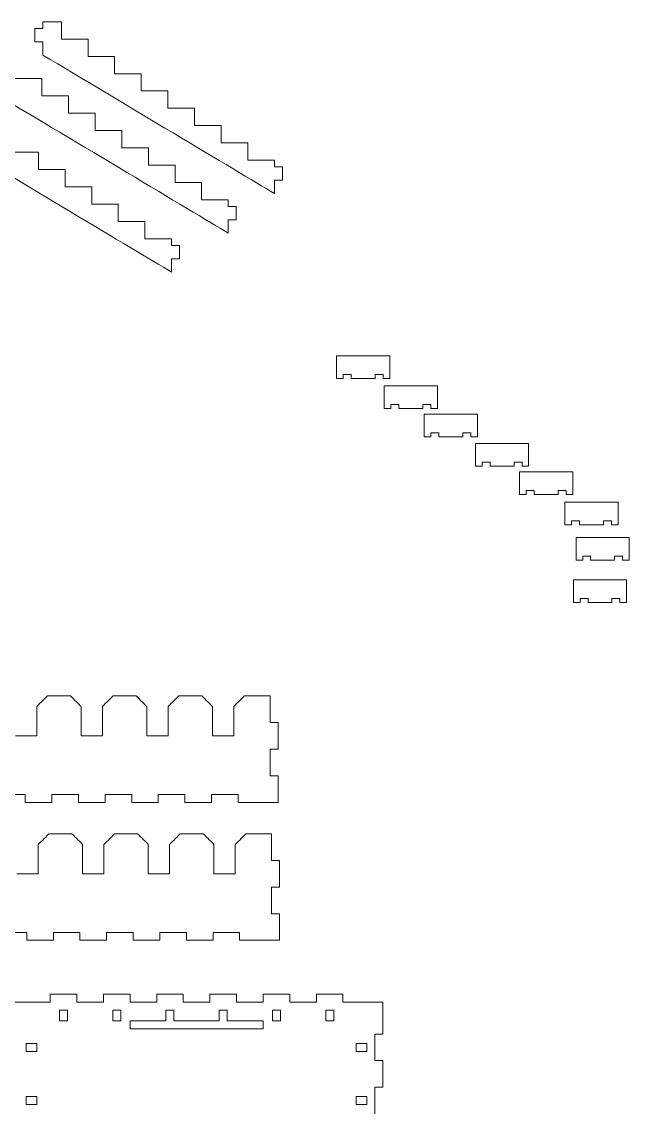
# Model space of a CAD drawing. Header units: millimetres. Extents: x -5059 to 5976, y -2595 to 3315.
# Drawn here: x -2796 to -2340, y -153 to 664 of the extents above; entities that cross this region are included whole.
import ezdxf

# ---------------------------------------------------------------- set-up
doc = ezdxf.new("R2010")
doc.units = ezdxf.units.MM
doc.header["$MEASUREMENT"] = 0
doc.layers.add('Layer 1', color=7, linetype='Continuous')

msp = doc.modelspace()

# ---------------------------------------------------------------- linework, layer by layer
at = {"layer": 'Layer 1', "color": 18, "lineweight": 9}
for points in [[(-2766.4864, 663.5242), (-2771.153, 663.5242), (-2778.153, 663.5242), (-2780.4864, 663.5242)], [(-2780.4864, 663.5242), (-2780.4864, 661.8575), (-2780.4864, 659.3575), (-2780.4864, 658.5242)], [(-2766.4864, 650.5242), (-2766.4864, 654.8575), (-2766.4864, 661.3575), (-2766.4864, 663.5242)], [(-2780.4864, 658.5242), (-2782.4864, 658.5242), (-2785.4864, 658.5242), (-2786.4864, 658.5242)], [(-2786.4864, 658.5242), (-2786.4864, 655.1908), (-2786.4864, 650.1908), (-2786.4864, 648.5242)], [(-2786.4864, 648.5242), (-2784.4864, 648.5242), (-2781.4864, 648.5242), (-2780.4864, 648.5242)], [(-2780.4864, 648.5242), (-2780.4864, 645.1908), (-2780.4864, 640.1908), (-2780.4864, 638.5242)], [(-2746.4864, 650.5242), (-2753.153, 650.5242), (-2763.153, 650.5242), (-2766.4864, 650.5242)], [(-2746.4864, 637.5242), (-2746.4864, 641.8575), (-2746.4864, 648.3575), (-2746.4864, 650.5242)], [(-2780.4864, 638.5242), (-2722.4864, 603.8575), (-2635.4864, 551.8575), (-2606.4864, 534.5242)], [(-2726.4864, 637.5242), (-2733.153, 637.5242), (-2743.153, 637.5242), (-2746.4864, 637.5242)], [(-2726.4864, 624.5242), (-2726.4864, 628.8575), (-2726.4864, 635.3575), (-2726.4864, 637.5242)], [(-2781.1291, 620.8202), (-2787.7958, 620.8202), (-2797.7958, 620.8202), (-2801.1291, 620.8202)], [(-2781.1291, 607.8202), (-2781.1291, 612.1535), (-2781.1291, 618.6535), (-2781.1291, 620.8202)], [(-2706.4864, 624.5242), (-2713.153, 624.5242), (-2723.153, 624.5242), (-2726.4864, 624.5242)], [(-2706.4864, 611.5242), (-2706.4864, 615.8575), (-2706.4864, 622.3575), (-2706.4864, 624.5242)], [(-2815.1291, 608.8202), (-2757.1291, 574.1535), (-2670.1291, 522.1535), (-2641.1291, 504.8202)], [(-2761.1291, 607.8202), (-2767.7958, 607.8202), (-2777.7958, 607.8202), (-2781.1291, 607.8202)], [(-2761.1291, 594.8202), (-2761.1291, 599.1535), (-2761.1291, 605.6535), (-2761.1291, 607.8202)], [(-2686.4864, 611.5242), (-2693.153, 611.5242), (-2703.153, 611.5242), (-2706.4864, 611.5242)], [(-2686.4864, 598.5242), (-2686.4864, 602.8575), (-2686.4864, 609.3575), (-2686.4864, 611.5242)], [(-2666.4864, 598.5242), (-2673.153, 598.5242), (-2683.153, 598.5242), (-2686.4864, 598.5242)], [(-2666.4864, 585.5242), (-2666.4864, 589.8575), (-2666.4864, 596.3575), (-2666.4864, 598.5242)], [(-2741.1291, 594.8202), (-2747.7958, 594.8202), (-2757.7958, 594.8202), (-2761.1291, 594.8202)], [(-2741.1291, 581.8202), (-2741.1291, 586.1535), (-2741.1291, 592.6535), (-2741.1291, 594.8202)], [(-2721.1291, 581.8202), (-2727.7958, 581.8202), (-2737.7958, 581.8202), (-2741.1291, 581.8202)], [(-2721.1291, 568.8202), (-2721.1291, 573.1535), (-2721.1291, 579.6535), (-2721.1291, 581.8202)], [(-2646.4864, 585.5242), (-2653.153, 585.5242), (-2663.153, 585.5242), (-2666.4864, 585.5242)], [(-2646.4864, 572.5242), (-2646.4864, 576.8575), (-2646.4864, 583.3575), (-2646.4864, 585.5242)], [(-2857.7267, 579.4511), (-2799.7267, 544.7845), (-2712.7267, 492.7845), (-2683.7267, 475.4511)], [(-2626.4864, 572.5242), (-2633.153, 572.5242), (-2643.153, 572.5242), (-2646.4864, 572.5242)], [(-2626.4864, 559.5242), (-2626.4864, 563.8575), (-2626.4864, 570.3575), (-2626.4864, 572.5242)], [(-2783.7267, 565.4511), (-2790.3933, 565.4511), (-2800.3933, 565.4511), (-2803.7267, 565.4511)], [(-2783.7267, 552.4511), (-2783.7267, 556.7845), (-2783.7267, 563.2845), (-2783.7267, 565.4511)], [(-2701.1291, 568.8202), (-2707.7958, 568.8202), (-2717.7958, 568.8202), (-2721.1291, 568.8202)], [(-2701.1291, 555.8202), (-2701.1291, 560.1535), (-2701.1291, 566.6535), (-2701.1291, 568.8202)], [(-2681.1291, 555.8202), (-2687.7958, 555.8202), (-2697.7958, 555.8202), (-2701.1291, 555.8202)], [(-2681.1291, 542.8202), (-2681.1291, 547.1535), (-2681.1291, 553.6535), (-2681.1291, 555.8202)], [(-2606.4864, 559.5242), (-2613.153, 559.5242), (-2623.153, 559.5242), (-2626.4864, 559.5242)], [(-2606.4864, 554.5242), (-2606.4864, 556.1908), (-2606.4864, 558.6908), (-2606.4864, 559.5242)], [(-2763.7267, 552.4511), (-2770.3933, 552.4511), (-2780.3933, 552.4511), (-2783.7267, 552.4511)], [(-2763.7267, 539.4511), (-2763.7267, 543.7845), (-2763.7267, 550.2845), (-2763.7267, 552.4511)], [(-2600.4864, 554.5242), (-2602.4864, 554.5242), (-2605.4864, 554.5242), (-2606.4864, 554.5242)], [(-2600.4864, 544.5242), (-2600.4864, 547.8575), (-2600.4864, 552.8575), (-2600.4864, 554.5242)], [(-2743.7267, 539.4511), (-2750.3933, 539.4511), (-2760.3933, 539.4511), (-2763.7267, 539.4511)], [(-2743.7267, 526.4511), (-2743.7267, 530.7845), (-2743.7267, 537.2845), (-2743.7267, 539.4511)], [(-2661.1291, 542.8202), (-2667.7958, 542.8202), (-2677.7958, 542.8202), (-2681.1291, 542.8202)], [(-2661.1291, 529.8202), (-2661.1291, 534.1535), (-2661.1291, 540.6535), (-2661.1291, 542.8202)], [(-2606.4864, 534.5242), (-2606.4864, 537.8575), (-2606.4864, 542.8575), (-2606.4864, 544.5242)], [(-2606.4864, 544.5242), (-2604.4864, 544.5242), (-2601.4864, 544.5242), (-2600.4864, 544.5242)], [(-2723.7267, 526.4511), (-2730.3933, 526.4511), (-2740.3933, 526.4511), (-2743.7267, 526.4511)], [(-2723.7267, 513.4511), (-2723.7267, 517.7845), (-2723.7267, 524.2845), (-2723.7267, 526.4511)], [(-2641.1291, 529.8202), (-2647.7958, 529.8202), (-2657.7958, 529.8202), (-2661.1291, 529.8202)], [(-2641.1291, 524.8202), (-2641.1291, 526.4868), (-2641.1291, 528.9868), (-2641.1291, 529.8202)], [(-2635.1291, 524.8202), (-2637.1291, 524.8202), (-2640.1291, 524.8202), (-2641.1291, 524.8202)], [(-2635.1291, 514.8202), (-2635.1291, 518.1535), (-2635.1291, 523.1535), (-2635.1291, 524.8202)], [(-2641.1291, 504.8202), (-2641.1291, 508.1535), (-2641.1291, 513.1535), (-2641.1291, 514.8202)], [(-2641.1291, 514.8202), (-2639.1291, 514.8202), (-2636.1291, 514.8202), (-2635.1291, 514.8202)], [(-2703.7267, 513.4511), (-2710.3933, 513.4511), (-2720.3933, 513.4511), (-2723.7267, 513.4511)], [(-2703.7267, 500.4511), (-2703.7267, 504.7845), (-2703.7267, 511.2845), (-2703.7267, 513.4511)], [(-2683.7267, 500.4511), (-2690.3933, 500.4511), (-2700.3933, 500.4511), (-2703.7267, 500.4511)], [(-2683.7267, 495.4511), (-2683.7267, 497.1178), (-2683.7267, 499.6178), (-2683.7267, 500.4511)], [(-2677.7267, 495.4511), (-2679.7267, 495.4511), (-2682.7267, 495.4511), (-2683.7267, 495.4511)], [(-2677.7267, 485.4511), (-2677.7267, 488.7845), (-2677.7267, 493.7845), (-2677.7267, 495.4511)], [(-2683.7267, 475.4511), (-2683.7267, 478.7845), (-2683.7267, 483.7845), (-2683.7267, 485.4511)], [(-2683.7267, 485.4511), (-2681.7267, 485.4511), (-2678.7267, 485.4511), (-2677.7267, 485.4511)], [(-2519.6913, 412.5743), (-2533.0246, 412.5743), (-2553.0246, 412.5743), (-2559.6913, 412.5743)], [(-2559.6913, 412.5743), (-2559.6913, 406.9077), (-2559.6913, 398.4077), (-2559.6913, 395.5743)], [(-2519.6913, 395.5743), (-2519.6913, 401.241), (-2519.6913, 409.741), (-2519.6913, 412.5743)], [(-2559.6913, 395.5743), (-2558.0246, 395.5743), (-2555.5246, 395.5743), (-2554.6913, 395.5743)], [(-2554.6913, 395.5743), (-2554.6913, 396.5743), (-2554.6913, 398.0743), (-2554.6913, 398.5743)], [(-2554.6913, 398.5743), (-2552.6913, 398.5743), (-2549.6913, 398.5743), (-2548.6913, 398.5743)], [(-2548.6913, 398.5743), (-2548.6913, 397.5743), (-2548.6913, 396.0743), (-2548.6913, 395.5743)], [(-2548.6913, 395.5743), (-2542.6913, 395.5743), (-2533.6913, 395.5743), (-2530.6913, 395.5743)], [(-2530.6913, 395.5743), (-2530.6913, 396.5743), (-2530.6913, 398.0743), (-2530.6913, 398.5743)], [(-2530.6913, 398.5743), (-2528.6913, 398.5743), (-2525.6913, 398.5743), (-2524.6913, 398.5743)], [(-2524.6913, 398.5743), (-2524.6913, 397.5743), (-2524.6913, 396.0743), (-2524.6913, 395.5743)], [(-2524.6913, 395.5743), (-2523.0246, 395.5743), (-2520.5246, 395.5743), (-2519.6913, 395.5743)], [(-2483.979, 390.1205), (-2497.3123, 390.1205), (-2517.3123, 390.1205), (-2523.979, 390.1205)], [(-2523.979, 390.1205), (-2523.979, 384.4538), (-2523.979, 375.9538), (-2523.979, 373.1205)], [(-2483.979, 373.1205), (-2483.979, 378.7872), (-2483.979, 387.2872), (-2483.979, 390.1205)], [(-2518.979, 373.1205), (-2518.979, 374.1205), (-2518.979, 375.6205), (-2518.979, 376.1205)], [(-2518.979, 376.1205), (-2516.979, 376.1205), (-2513.979, 376.1205), (-2512.979, 376.1205)], [(-2512.979, 376.1205), (-2512.979, 375.1205), (-2512.979, 373.6205), (-2512.979, 373.1205)], [(-2494.979, 373.1205), (-2494.979, 374.1205), (-2494.979, 375.6205), (-2494.979, 376.1205)], [(-2494.979, 376.1205), (-2492.979, 376.1205), (-2489.979, 376.1205), (-2488.979, 376.1205)], [(-2488.979, 376.1205), (-2488.979, 375.1205), (-2488.979, 373.6205), (-2488.979, 373.1205)], [(-2523.979, 373.1205), (-2522.3123, 373.1205), (-2519.8123, 373.1205), (-2518.979, 373.1205)], [(-2512.979, 373.1205), (-2506.979, 373.1205), (-2497.979, 373.1205), (-2494.979, 373.1205)], [(-2453.8164, 368.8583), (-2467.1497, 368.8583), (-2487.1497, 368.8583), (-2493.8164, 368.8583)], [(-2493.8164, 368.8583), (-2493.8164, 363.1917), (-2493.8164, 354.6917), (-2493.8164, 351.8583)], [(-2488.979, 373.1205), (-2487.3123, 373.1205), (-2484.8123, 373.1205), (-2483.979, 373.1205)], [(-2453.8164, 351.8583), (-2453.8164, 357.525), (-2453.8164, 366.025), (-2453.8164, 368.8583)], [(-2493.8164, 351.8583), (-2492.1497, 351.8583), (-2489.6497, 351.8583), (-2488.8164, 351.8583)], [(-2488.8164, 351.8583), (-2488.8164, 352.8583), (-2488.8164, 354.3583), (-2488.8164, 354.8583)], [(-2488.8164, 354.8583), (-2486.8164, 354.8583), (-2483.8164, 354.8583), (-2482.8164, 354.8583)], [(-2482.8164, 354.8583), (-2482.8164, 353.8583), (-2482.8164, 352.3583), (-2482.8164, 351.8583)], [(-2482.8164, 351.8583), (-2476.8164, 351.8583), (-2467.8164, 351.8583), (-2464.8164, 351.8583)], [(-2464.8164, 351.8583), (-2464.8164, 352.8583), (-2464.8164, 354.3583), (-2464.8164, 354.8583)], [(-2464.8164, 354.8583), (-2462.8164, 354.8583), (-2459.8164, 354.8583), (-2458.8164, 354.8583)], [(-2458.8164, 354.8583), (-2458.8164, 353.8583), (-2458.8164, 352.3583), (-2458.8164, 351.8583)], [(-2458.8164, 351.8583), (-2457.1497, 351.8583), (-2454.6497, 351.8583), (-2453.8164, 351.8583)], [(-2415.4003, 346.8231), (-2428.7336, 346.8231), (-2448.7336, 346.8231), (-2455.4003, 346.8231)], [(-2455.4003, 346.8231), (-2455.4003, 341.1564), (-2455.4003, 332.6564), (-2455.4003, 329.8231)], [(-2415.4003, 329.8231), (-2415.4003, 335.4897), (-2415.4003, 343.9897), (-2415.4003, 346.8231)], [(-2455.4003, 329.8231), (-2453.7336, 329.8231), (-2451.2336, 329.8231), (-2450.4003, 329.8231)], [(-2450.4003, 329.8231), (-2450.4003, 330.8231), (-2450.4003, 332.3231), (-2450.4003, 332.8231)], [(-2450.4003, 332.8231), (-2448.4003, 332.8231), (-2445.4003, 332.8231), (-2444.4003, 332.8231)], [(-2444.4003, 332.8231), (-2444.4003, 331.8231), (-2444.4003, 330.3231), (-2444.4003, 329.8231)], [(-2444.4003, 329.8231), (-2438.4003, 329.8231), (-2429.4003, 329.8231), (-2426.4003, 329.8231)], [(-2426.4003, 329.8231), (-2426.4003, 330.8231), (-2426.4003, 332.3231), (-2426.4003, 332.8231)], [(-2426.4003, 332.8231), (-2424.4003, 332.8231), (-2421.4003, 332.8231), (-2420.4003, 332.8231)], [(-2420.4003, 332.8231), (-2420.4003, 331.8231), (-2420.4003, 330.3231), (-2420.4003, 329.8231)], [(-2420.4003, 329.8231), (-2418.7336, 329.8231), (-2416.2336, 329.8231), (-2415.4003, 329.8231)], [(-2382.2709, 325.3608), (-2395.6042, 325.3608), (-2415.6042, 325.3608), (-2422.2709, 325.3608)], [(-2422.2709, 325.3608), (-2422.2709, 319.6941), (-2422.2709, 311.1941), (-2422.2709, 308.3608)], [(-2382.2709, 308.3608), (-2382.2709, 314.0275), (-2382.2709, 322.5275), (-2382.2709, 325.3608)], [(-2417.2709, 308.3608), (-2417.2709, 309.3608), (-2417.2709, 310.8608), (-2417.2709, 311.3608)], [(-2417.2709, 311.3608), (-2415.2709, 311.3608), (-2412.2709, 311.3608), (-2411.2709, 311.3608)], [(-2411.2709, 311.3608), (-2411.2709, 310.3608), (-2411.2709, 308.8608), (-2411.2709, 308.3608)], [(-2393.2709, 308.3608), (-2393.2709, 309.3608), (-2393.2709, 310.8608), (-2393.2709, 311.3608)], [(-2393.2709, 311.3608), (-2391.2709, 311.3608), (-2388.2709, 311.3608), (-2387.2709, 311.3608)], [(-2387.2709, 311.3608), (-2387.2709, 310.3608), (-2387.2709, 308.8608), (-2387.2709, 308.3608)], [(-2422.2709, 308.3608), (-2420.6042, 308.3608), (-2418.1042, 308.3608), (-2417.2709, 308.3608)], [(-2411.2709, 308.3608), (-2405.2709, 308.3608), (-2396.2709, 308.3608), (-2393.2709, 308.3608)], [(-2348.1525, 302.6822), (-2361.4858, 302.6822), (-2381.4858, 302.6822), (-2388.1525, 302.6822)], [(-2388.1525, 302.6822), (-2388.1525, 297.0155), (-2388.1525, 288.5155), (-2388.1525, 285.6822)], [(-2387.2709, 308.3608), (-2385.6042, 308.3608), (-2383.1042, 308.3608), (-2382.2709, 308.3608)], [(-2348.1525, 285.6822), (-2348.1525, 291.3488), (-2348.1525, 299.8488), (-2348.1525, 302.6822)], [(-2383.1525, 285.6822), (-2383.1525, 286.6822), (-2383.1525, 288.1822), (-2383.1525, 288.6822)], [(-2383.1525, 288.6822), (-2381.1525, 288.6822), (-2378.1525, 288.6822), (-2377.1525, 288.6822)], [(-2377.1525, 288.6822), (-2377.1525, 287.6822), (-2377.1525, 286.1822), (-2377.1525, 285.6822)], [(-2359.1525, 285.6822), (-2359.1525, 286.6822), (-2359.1525, 288.1822), (-2359.1525, 288.6822)], [(-2359.1525, 288.6822), (-2357.1525, 288.6822), (-2354.1525, 288.6822), (-2353.1525, 288.6822)], [(-2353.1525, 288.6822), (-2353.1525, 287.6822), (-2353.1525, 286.1822), (-2353.1525, 285.6822)], [(-2388.1525, 285.6822), (-2386.4858, 285.6822), (-2383.9858, 285.6822), (-2383.1525, 285.6822)], [(-2377.1525, 285.6822), (-2371.1525, 285.6822), (-2362.1525, 285.6822), (-2359.1525, 285.6822)], [(-2353.1525, 285.6822), (-2351.4858, 285.6822), (-2348.9858, 285.6822), (-2348.1525, 285.6822)], [(-2339.8114, 276.033), (-2353.1447, 276.033), (-2373.1447, 276.033), (-2379.8114, 276.033)], [(-2379.8114, 276.033), (-2379.8114, 270.3663), (-2379.8114, 261.8663), (-2379.8114, 259.033)], [(-2339.8114, 259.033), (-2339.8114, 264.6996), (-2339.8114, 273.1996), (-2339.8114, 276.033)], [(-2374.8114, 259.033), (-2374.8114, 260.033), (-2374.8114, 261.533), (-2374.8114, 262.033)], [(-2374.8114, 262.033), (-2372.8114, 262.033), (-2369.8114, 262.033), (-2368.8114, 262.033)], [(-2368.8114, 262.033), (-2368.8114, 261.033), (-2368.8114, 259.533), (-2368.8114, 259.033)], [(-2350.8114, 259.033), (-2350.8114, 260.033), (-2350.8114, 261.533), (-2350.8114, 262.033)], [(-2350.8114, 262.033), (-2348.8114, 262.033), (-2345.8114, 262.033), (-2344.8114, 262.033)], [(-2344.8114, 262.033), (-2344.8114, 261.033), (-2344.8114, 259.533), (-2344.8114, 259.033)], [(-2379.8114, 259.033), (-2378.1447, 259.033), (-2375.6447, 259.033), (-2374.8114, 259.033)], [(-2368.8114, 259.033), (-2362.8114, 259.033), (-2353.8114, 259.033), (-2350.8114, 259.033)], [(-2344.8114, 259.033), (-2343.1447, 259.033), (-2340.6447, 259.033), (-2339.8114, 259.033)], [(-2341.7893, 244.3222), (-2355.1226, 244.3222), (-2375.1226, 244.3222), (-2381.7893, 244.3222)], [(-2381.7893, 244.3222), (-2381.7893, 238.6556), (-2381.7893, 230.1556), (-2381.7893, 227.3222)], [(-2341.7893, 227.3222), (-2341.7893, 232.9889), (-2341.7893, 241.4889), (-2341.7893, 244.3222)], [(-2376.7893, 227.3222), (-2376.7893, 228.3222), (-2376.7893, 229.8222), (-2376.7893, 230.3222)], [(-2376.7893, 230.3222), (-2374.7893, 230.3222), (-2371.7893, 230.3222), (-2370.7893, 230.3222)], [(-2370.7893, 230.3222), (-2370.7893, 229.3222), (-2370.7893, 227.8222), (-2370.7893, 227.3222)], [(-2352.7893, 227.3222), (-2352.7893, 228.3222), (-2352.7893, 229.8222), (-2352.7893, 230.3222)], [(-2352.7893, 230.3222), (-2350.7893, 230.3222), (-2347.7893, 230.3222), (-2346.7893, 230.3222)], [(-2346.7893, 230.3222), (-2346.7893, 229.3222), (-2346.7893, 227.8222), (-2346.7893, 227.3222)], [(-2381.7893, 227.3222), (-2380.1226, 227.3222), (-2377.6226, 227.3222), (-2376.7893, 227.3222)], [(-2370.7893, 227.3222), (-2364.7893, 227.3222), (-2355.7893, 227.3222), (-2352.7893, 227.3222)], [(-2346.7893, 227.3222), (-2345.1226, 227.3222), (-2342.6226, 227.3222), (-2341.7893, 227.3222)], [(-2785.0187, 149.1811), (-2782.352, 151.8478), (-2778.352, 155.8478), (-2777.0187, 157.1811)], [(-2777.0187, 157.1811), (-2771.2409, 157.1811), (-2762.5743, 157.1811), (-2759.6854, 157.1811)], [(-2759.6854, 157.1811), (-2757.0187, 154.5144), (-2753.0187, 150.5144), (-2751.6854, 149.1811)], [(-2735.6854, 149.1811), (-2733.0187, 151.8478), (-2729.0187, 155.8478), (-2727.6854, 157.1811)], [(-2727.6854, 157.1811), (-2721.9076, 157.1811), (-2713.2409, 157.1811), (-2710.352, 157.1811)], [(-2710.352, 157.1811), (-2707.6854, 154.5144), (-2703.6854, 150.5144), (-2702.352, 149.1811)], [(-2686.352, 149.1811), (-2683.6854, 151.8478), (-2679.6854, 155.8478), (-2678.352, 157.1811)], [(-2678.352, 157.1811), (-2672.5743, 157.1811), (-2663.9076, 157.1811), (-2661.0187, 157.1811)], [(-2661.0187, 157.1811), (-2658.352, 154.5144), (-2654.352, 150.5144), (-2653.0187, 149.1811)], [(-2637.0187, 149.1811), (-2634.352, 151.8478), (-2630.352, 155.8478), (-2629.0187, 157.1811)], [(-2629.0187, 157.1811), (-2622.5743, 157.1811), (-2612.9076, 157.1811), (-2609.6854, 157.1811)], [(-2609.6854, 157.1811), (-2609.6854, 150.5144), (-2609.6854, 140.5144), (-2609.6854, 137.1811)], [(-2785.0187, 127.1811), (-2785.0187, 134.5144), (-2785.0187, 145.5144), (-2785.0187, 149.1811)], [(-2751.6854, 149.1811), (-2751.6854, 141.8478), (-2751.6854, 130.8478), (-2751.6854, 127.1811)], [(-2735.6854, 127.1811), (-2735.6854, 134.5144), (-2735.6854, 145.5144), (-2735.6854, 149.1811)], [(-2702.352, 149.1811), (-2702.352, 141.8478), (-2702.352, 130.8478), (-2702.352, 127.1811)], [(-2686.352, 127.1811), (-2686.352, 134.5144), (-2686.352, 145.5144), (-2686.352, 149.1811)], [(-2653.0187, 149.1811), (-2653.0187, 141.8478), (-2653.0187, 130.8478), (-2653.0187, 127.1811)], [(-2637.0187, 127.1811), (-2637.0187, 134.5144), (-2637.0187, 145.5144), (-2637.0187, 149.1811)], [(-2609.6854, 137.1811), (-2607.6854, 137.1811), (-2604.6854, 137.1811), (-2603.6854, 137.1811)], [(-2603.6854, 137.1811), (-2603.6854, 130.5144), (-2603.6854, 120.5144), (-2603.6854, 117.1811)], [(-2801.0187, 127.1811), (-2795.6854, 127.1811), (-2787.6854, 127.1811), (-2785.0187, 127.1811)], [(-2751.6854, 127.1811), (-2746.352, 127.1811), (-2738.352, 127.1811), (-2735.6854, 127.1811)], [(-2702.352, 127.1811), (-2697.0187, 127.1811), (-2689.0187, 127.1811), (-2686.352, 127.1811)], [(-2653.0187, 127.1811), (-2647.6854, 127.1811), (-2639.6854, 127.1811), (-2637.0187, 127.1811)], [(-2603.6854, 117.1811), (-2605.6854, 117.1811), (-2608.6854, 117.1811), (-2609.6854, 117.1811)], [(-2609.6854, 117.1811), (-2609.6854, 110.5144), (-2609.6854, 100.5144), (-2609.6854, 97.1811)], [(-2609.6854, 97.1811), (-2607.6854, 97.1811), (-2604.6854, 97.1811), (-2603.6854, 97.1811)], [(-2603.6854, 97.1811), (-2603.6854, 90.5144), (-2603.6854, 80.5144), (-2603.6854, 77.1811)], [(-2793.6854, 83.1811), (-2800.352, 83.1811), (-2810.352, 83.1811), (-2813.6854, 83.1811)], [(-2793.6854, 77.1811), (-2793.6854, 79.1811), (-2793.6854, 82.1811), (-2793.6854, 83.1811)], [(-2753.6854, 83.1811), (-2760.352, 83.1811), (-2770.352, 83.1811), (-2773.6854, 83.1811)], [(-2773.6854, 83.1811), (-2773.6854, 81.1811), (-2773.6854, 78.1811), (-2773.6854, 77.1811)], [(-2753.6854, 77.1811), (-2753.6854, 79.1811), (-2753.6854, 82.1811), (-2753.6854, 83.1811)], [(-2713.6854, 83.1811), (-2720.352, 83.1811), (-2730.352, 83.1811), (-2733.6854, 83.1811)], [(-2733.6854, 83.1811), (-2733.6854, 81.1811), (-2733.6854, 78.1811), (-2733.6854, 77.1811)], [(-2713.6854, 77.1811), (-2713.6854, 79.1811), (-2713.6854, 82.1811), (-2713.6854, 83.1811)], [(-2673.6854, 83.1811), (-2680.352, 83.1811), (-2690.352, 83.1811), (-2693.6854, 83.1811)], [(-2693.6854, 83.1811), (-2693.6854, 81.1811), (-2693.6854, 78.1811), (-2693.6854, 77.1811)], [(-2673.6854, 77.1811), (-2673.6854, 79.1811), (-2673.6854, 82.1811), (-2673.6854, 83.1811)], [(-2633.6854, 83.1811), (-2640.352, 83.1811), (-2650.352, 83.1811), (-2653.6854, 83.1811)], [(-2653.6854, 83.1811), (-2653.6854, 81.1811), (-2653.6854, 78.1811), (-2653.6854, 77.1811)], [(-2633.6854, 77.1811), (-2633.6854, 79.1811), (-2633.6854, 82.1811), (-2633.6854, 83.1811)], [(-2773.6854, 77.1811), (-2780.352, 77.1811), (-2790.352, 77.1811), (-2793.6854, 77.1811)], [(-2733.6854, 77.1811), (-2740.352, 77.1811), (-2750.352, 77.1811), (-2753.6854, 77.1811)], [(-2693.6854, 77.1811), (-2700.352, 77.1811), (-2710.352, 77.1811), (-2713.6854, 77.1811)], [(-2653.6854, 77.1811), (-2660.352, 77.1811), (-2670.352, 77.1811), (-2673.6854, 77.1811)], [(-2603.6854, 77.1811), (-2613.6854, 77.1811), (-2628.6854, 77.1811), (-2633.6854, 77.1811)], [(-2783.8894, 45.5877), (-2781.2228, 48.2543), (-2777.2228, 52.2543), (-2775.8894, 53.5877)], [(-2775.8894, 53.5877), (-2770.1116, 53.5877), (-2761.445, 53.5877), (-2758.5561, 53.5877)], [(-2758.5561, 53.5877), (-2755.8894, 50.921), (-2751.8894, 46.921), (-2750.5561, 45.5877)], [(-2734.5561, 45.5877), (-2731.8894, 48.2543), (-2727.8894, 52.2543), (-2726.5561, 53.5877)], [(-2726.5561, 53.5877), (-2720.7783, 53.5877), (-2712.1116, 53.5877), (-2709.2228, 53.5877)], [(-2709.2228, 53.5877), (-2706.5561, 50.921), (-2702.5561, 46.921), (-2701.2228, 45.5877)], [(-2685.2228, 45.5877), (-2682.5561, 48.2543), (-2678.5561, 52.2543), (-2677.2228, 53.5877)], [(-2677.2228, 53.5877), (-2671.445, 53.5877), (-2662.7783, 53.5877), (-2659.8894, 53.5877)], [(-2659.8894, 53.5877), (-2657.2228, 50.921), (-2653.2228, 46.921), (-2651.8894, 45.5877)], [(-2635.8894, 45.5877), (-2633.2228, 48.2543), (-2629.2228, 52.2543), (-2627.8894, 53.5877)], [(-2627.8894, 53.5877), (-2621.445, 53.5877), (-2611.7783, 53.5877), (-2608.5561, 53.5877)], [(-2608.5561, 53.5877), (-2608.5561, 46.921), (-2608.5561, 36.921), (-2608.5561, 33.5877)], [(-2783.8894, 23.5877), (-2783.8894, 30.921), (-2783.8894, 41.921), (-2783.8894, 45.5877)], [(-2750.5561, 45.5877), (-2750.5561, 38.2543), (-2750.5561, 27.2543), (-2750.5561, 23.5877)], [(-2734.5561, 23.5877), (-2734.5561, 30.921), (-2734.5561, 41.921), (-2734.5561, 45.5877)], [(-2701.2228, 45.5877), (-2701.2228, 38.2543), (-2701.2228, 27.2543), (-2701.2228, 23.5877)], [(-2685.2228, 23.5877), (-2685.2228, 30.921), (-2685.2228, 41.921), (-2685.2228, 45.5877)], [(-2651.8894, 45.5877), (-2651.8894, 38.2543), (-2651.8894, 27.2543), (-2651.8894, 23.5877)], [(-2635.8894, 23.5877), (-2635.8894, 30.921), (-2635.8894, 41.921), (-2635.8894, 45.5877)], [(-2608.5561, 33.5877), (-2606.5561, 33.5877), (-2603.5561, 33.5877), (-2602.5561, 33.5877)], [(-2602.5561, 33.5877), (-2602.5561, 26.921), (-2602.5561, 16.921), (-2602.5561, 13.5877)], [(-2799.8894, 23.5877), (-2794.5561, 23.5877), (-2786.5561, 23.5877), (-2783.8894, 23.5877)], [(-2750.5561, 23.5877), (-2745.2228, 23.5877), (-2737.2228, 23.5877), (-2734.5561, 23.5877)], [(-2701.2228, 23.5877), (-2695.8894, 23.5877), (-2687.8894, 23.5877), (-2685.2228, 23.5877)], [(-2651.8894, 23.5877), (-2646.5561, 23.5877), (-2638.5561, 23.5877), (-2635.8894, 23.5877)], [(-2602.5561, 13.5877), (-2604.5561, 13.5877), (-2607.5561, 13.5877), (-2608.5561, 13.5877)], [(-2608.5561, 13.5877), (-2608.5561, 6.921), (-2608.5561, -3.079), (-2608.5561, -6.4123)], [(-2608.5561, -6.4123), (-2606.5561, -6.4123), (-2603.5561, -6.4123), (-2602.5561, -6.4123)], [(-2602.5561, -6.4123), (-2602.5561, -13.079), (-2602.5561, -23.079), (-2602.5561, -26.4123)], [(-2792.5561, -20.4123), (-2799.2228, -20.4123), (-2809.2228, -20.4123), (-2812.5561, -20.4123)], [(-2792.5561, -26.4123), (-2792.5561, -24.4123), (-2792.5561, -21.4123), (-2792.5561, -20.4123)], [(-2752.5561, -20.4123), (-2759.2228, -20.4123), (-2769.2228, -20.4123), (-2772.5561, -20.4123)], [(-2772.5561, -20.4123), (-2772.5561, -22.4123), (-2772.5561, -25.4123), (-2772.5561, -26.4123)], [(-2752.5561, -26.4123), (-2752.5561, -24.4123), (-2752.5561, -21.4123), (-2752.5561, -20.4123)], [(-2712.5561, -20.4123), (-2719.2228, -20.4123), (-2729.2228, -20.4123), (-2732.5561, -20.4123)], [(-2732.5561, -20.4123), (-2732.5561, -22.4123), (-2732.5561, -25.4123), (-2732.5561, -26.4123)], [(-2712.5561, -26.4123), (-2712.5561, -24.4123), (-2712.5561, -21.4123), (-2712.5561, -20.4123)], [(-2672.5561, -20.4123), (-2679.2228, -20.4123), (-2689.2228, -20.4123), (-2692.5561, -20.4123)], [(-2692.5561, -20.4123), (-2692.5561, -22.4123), (-2692.5561, -25.4123), (-2692.5561, -26.4123)], [(-2672.5561, -26.4123), (-2672.5561, -24.4123), (-2672.5561, -21.4123), (-2672.5561, -20.4123)], [(-2632.5561, -20.4123), (-2639.2228, -20.4123), (-2649.2228, -20.4123), (-2652.5561, -20.4123)], [(-2652.5561, -20.4123), (-2652.5561, -22.4123), (-2652.5561, -25.4123), (-2652.5561, -26.4123)], [(-2632.5561, -26.4123), (-2632.5561, -24.4123), (-2632.5561, -21.4123), (-2632.5561, -20.4123)], [(-2772.5561, -26.4123), (-2779.2228, -26.4123), (-2789.2228, -26.4123), (-2792.5561, -26.4123)], [(-2732.5561, -26.4123), (-2739.2228, -26.4123), (-2749.2228, -26.4123), (-2752.5561, -26.4123)], [(-2692.5561, -26.4123), (-2699.2228, -26.4123), (-2709.2228, -26.4123), (-2712.5561, -26.4123)], [(-2652.5561, -26.4123), (-2659.2228, -26.4123), (-2669.2228, -26.4123), (-2672.5561, -26.4123)], [(-2602.5561, -26.4123), (-2612.5561, -26.4123), (-2627.5561, -26.4123), (-2632.5561, -26.4123)], [(-2804.9143, -72.7867), (-2794.9143, -72.7867), (-2779.9143, -72.7867), (-2774.9143, -72.7867)], [(-2774.9143, -72.7867), (-2774.9143, -70.7867), (-2774.9143, -67.7867), (-2774.9143, -66.7867)], [(-2774.9143, -66.7867), (-2768.2476, -66.7867), (-2758.2476, -66.7867), (-2754.9143, -66.7867)], [(-2754.9143, -66.7867), (-2754.9143, -68.7867), (-2754.9143, -71.7867), (-2754.9143, -72.7867)], [(-2754.9143, -72.7867), (-2748.2476, -72.7867), (-2738.2476, -72.7867), (-2734.9143, -72.7867)], [(-2734.9143, -72.7867), (-2734.9143, -70.7867), (-2734.9143, -67.7867), (-2734.9143, -66.7867)], [(-2734.9143, -66.7867), (-2728.2476, -66.7867), (-2718.2476, -66.7867), (-2714.9143, -66.7867)], [(-2714.9143, -66.7867), (-2714.9143, -68.7867), (-2714.9143, -71.7867), (-2714.9143, -72.7867)], [(-2714.9143, -72.7867), (-2708.2476, -72.7867), (-2698.2476, -72.7867), (-2694.9143, -72.7867)], [(-2694.9143, -72.7867), (-2694.9143, -70.7867), (-2694.9143, -67.7867), (-2694.9143, -66.7867)], [(-2694.9143, -66.7867), (-2688.2476, -66.7867), (-2678.2476, -66.7867), (-2674.9143, -66.7867)], [(-2674.9143, -66.7867), (-2674.9143, -68.7867), (-2674.9143, -71.7867), (-2674.9143, -72.7867)], [(-2674.9143, -72.7867), (-2668.2476, -72.7867), (-2658.2476, -72.7867), (-2654.9143, -72.7867)], [(-2654.9143, -72.7867), (-2654.9143, -70.7867), (-2654.9143, -67.7867), (-2654.9143, -66.7867)], [(-2654.9143, -66.7867), (-2648.2476, -66.7867), (-2638.2476, -66.7867), (-2634.9143, -66.7867)], [(-2634.9143, -66.7867), (-2634.9143, -68.7867), (-2634.9143, -71.7867), (-2634.9143, -72.7867)], [(-2634.9143, -72.7867), (-2628.2476, -72.7867), (-2618.2476, -72.7867), (-2614.9143, -72.7867)], [(-2614.9143, -72.7867), (-2614.9143, -70.7867), (-2614.9143, -67.7867), (-2614.9143, -66.7867)], [(-2614.9143, -66.7867), (-2608.2476, -66.7867), (-2598.2476, -66.7867), (-2594.9143, -66.7867)], [(-2594.9143, -66.7867), (-2594.9143, -68.7867), (-2594.9143, -71.7867), (-2594.9143, -72.7867)], [(-2594.9143, -72.7867), (-2588.2476, -72.7867), (-2578.2476, -72.7867), (-2574.9143, -72.7867)], [(-2574.9143, -72.7867), (-2574.9143, -70.7867), (-2574.9143, -67.7867), (-2574.9143, -66.7867)], [(-2574.9143, -66.7867), (-2568.2476, -66.7867), (-2558.2476, -66.7867), (-2554.9143, -66.7867)], [(-2554.9143, -66.7867), (-2554.9143, -68.7867), (-2554.9143, -71.7867), (-2554.9143, -72.7867)], [(-2554.9143, -72.7867), (-2544.9143, -72.7867), (-2529.9143, -72.7867), (-2524.9143, -72.7867)], [(-2524.9143, -72.7867), (-2524.9143, -80.7867), (-2524.9143, -92.7867), (-2524.9143, -96.7867)], [(-2761.9143, -78.7867), (-2763.9143, -78.7867), (-2766.9143, -78.7867), (-2767.9143, -78.7867)], [(-2767.9143, -78.7867), (-2767.9143, -81.4533), (-2767.9143, -85.4533), (-2767.9143, -86.7867)], [(-2761.9143, -86.7867), (-2761.9143, -84.12), (-2761.9143, -80.12), (-2761.9143, -78.7867)], [(-2721.9143, -78.7867), (-2723.9143, -78.7867), (-2726.9143, -78.7867), (-2727.9143, -78.7867)], [(-2727.9143, -78.7867), (-2727.9143, -81.4533), (-2727.9143, -85.4533), (-2727.9143, -86.7867)], [(-2721.9143, -86.7867), (-2721.9143, -84.12), (-2721.9143, -80.12), (-2721.9143, -78.7867)], [(-2681.9143, -78.7867), (-2683.9143, -78.7867), (-2686.9143, -78.7867), (-2687.9143, -78.7867)], [(-2687.9143, -78.7867), (-2687.9143, -81.4533), (-2687.9143, -85.4533), (-2687.9143, -86.7867)], [(-2681.9143, -86.7867), (-2681.9143, -84.12), (-2681.9143, -80.12), (-2681.9143, -78.7867)], [(-2641.9143, -78.7867), (-2643.9143, -78.7867), (-2646.9143, -78.7867), (-2647.9143, -78.7867)], [(-2647.9143, -78.7867), (-2647.9143, -81.4533), (-2647.9143, -85.4533), (-2647.9143, -86.7867)], [(-2641.9143, -86.7867), (-2641.9143, -84.12), (-2641.9143, -80.12), (-2641.9143, -78.7867)], [(-2601.9143, -78.7867), (-2603.9143, -78.7867), (-2606.9143, -78.7867), (-2607.9143, -78.7867)], [(-2607.9143, -78.7867), (-2607.9143, -81.4533), (-2607.9143, -85.4533), (-2607.9143, -86.7867)], [(-2601.9143, -86.7867), (-2601.9143, -84.12), (-2601.9143, -80.12), (-2601.9143, -78.7867)], [(-2561.9143, -78.7867), (-2563.9143, -78.7867), (-2566.9143, -78.7867), (-2567.9143, -78.7867)], [(-2567.9143, -78.7867), (-2567.9143, -81.4533), (-2567.9143, -85.4533), (-2567.9143, -86.7867)], [(-2561.9143, -86.7867), (-2561.9143, -84.12), (-2561.9143, -80.12), (-2561.9143, -78.7867)], [(-2767.9143, -86.7867), (-2765.9143, -86.7867), (-2762.9143, -86.7867), (-2761.9143, -86.7867)], [(-2727.9143, -86.7867), (-2725.9143, -86.7867), (-2722.9143, -86.7867), (-2721.9143, -86.7867)], [(-2714.9143, -86.7867), (-2714.9143, -88.7867), (-2714.9143, -91.7867), (-2714.9143, -92.7867)], [(-2714.9143, -86.7867), (-2705.9143, -86.7867), (-2692.4143, -86.7867), (-2687.9143, -86.7867)], [(-2681.9143, -86.7867), (-2670.581, -86.7867), (-2653.581, -86.7867), (-2647.9143, -86.7867)], [(-2614.9143, -86.7867), (-2623.9143, -86.7867), (-2637.4143, -86.7867), (-2641.9143, -86.7867)], [(-2614.9143, -92.7867), (-2614.9143, -90.7867), (-2614.9143, -87.7867), (-2614.9143, -86.7867)], [(-2607.9143, -86.7867), (-2605.9143, -86.7867), (-2602.9143, -86.7867), (-2601.9143, -86.7867)], [(-2567.9143, -86.7867), (-2565.9143, -86.7867), (-2562.9143, -86.7867), (-2561.9143, -86.7867)], [(-2714.9143, -92.7867), (-2681.581, -92.7867), (-2631.581, -92.7867), (-2614.9143, -92.7867)], [(-2524.9143, -96.7867), (-2526.9143, -96.7867), (-2529.9143, -96.7867), (-2530.9143, -96.7867)], [(-2530.9143, -96.7867), (-2530.9143, -103.4533), (-2530.9143, -113.4533), (-2530.9143, -116.7867)], [(-2784.9143, -103.7867), (-2787.581, -103.7867), (-2791.581, -103.7867), (-2792.9143, -103.7867)], [(-2792.9143, -103.7867), (-2792.9143, -105.7867), (-2792.9143, -108.7867), (-2792.9143, -109.7867)], [(-2784.9143, -109.7867), (-2784.9143, -107.7867), (-2784.9143, -104.7867), (-2784.9143, -103.7867)], [(-2536.9143, -103.7867), (-2539.581, -103.7867), (-2543.581, -103.7867), (-2544.9143, -103.7867)], [(-2544.9143, -103.7867), (-2544.9143, -105.7867), (-2544.9143, -108.7867), (-2544.9143, -109.7867)], [(-2536.9143, -109.7867), (-2536.9143, -107.7867), (-2536.9143, -104.7867), (-2536.9143, -103.7867)], [(-2792.9143, -109.7867), (-2790.2476, -109.7867), (-2786.2476, -109.7867), (-2784.9143, -109.7867)], [(-2544.9143, -109.7867), (-2542.2476, -109.7867), (-2538.2476, -109.7867), (-2536.9143, -109.7867)], [(-2530.9143, -116.7867), (-2528.9143, -116.7867), (-2525.9143, -116.7867), (-2524.9143, -116.7867)], [(-2524.9143, -116.7867), (-2524.9143, -123.4533), (-2524.9143, -133.4533), (-2524.9143, -136.7867)], [(-2524.9143, -136.7867), (-2526.9143, -136.7867), (-2529.9143, -136.7867), (-2530.9143, -136.7867)], [(-2530.9143, -136.7867), (-2530.9143, -143.4533), (-2530.9143, -153.4533), (-2530.9143, -156.7867)], [(-2784.9143, -143.7867), (-2787.581, -143.7867), (-2791.581, -143.7867), (-2792.9143, -143.7867)], [(-2792.9143, -143.7867), (-2792.9143, -145.7867), (-2792.9143, -148.7867), (-2792.9143, -149.7867)], [(-2784.9143, -149.7867), (-2784.9143, -147.7867), (-2784.9143, -144.7867), (-2784.9143, -143.7867)], [(-2536.9143, -143.7867), (-2539.581, -143.7867), (-2543.581, -143.7867), (-2544.9143, -143.7867)], [(-2544.9143, -143.7867), (-2544.9143, -145.7867), (-2544.9143, -148.7867), (-2544.9143, -149.7867)], [(-2536.9143, -149.7867), (-2536.9143, -147.7867), (-2536.9143, -144.7867), (-2536.9143, -143.7867)], [(-2792.9143, -149.7867), (-2790.2476, -149.7867), (-2786.2476, -149.7867), (-2784.9143, -149.7867)], [(-2544.9143, -149.7867), (-2542.2476, -149.7867), (-2538.2476, -149.7867), (-2536.9143, -149.7867)]]:
    msp.add_open_spline(points, degree=3, dxfattribs=at)

doc.saveas('drawing.dxf')
